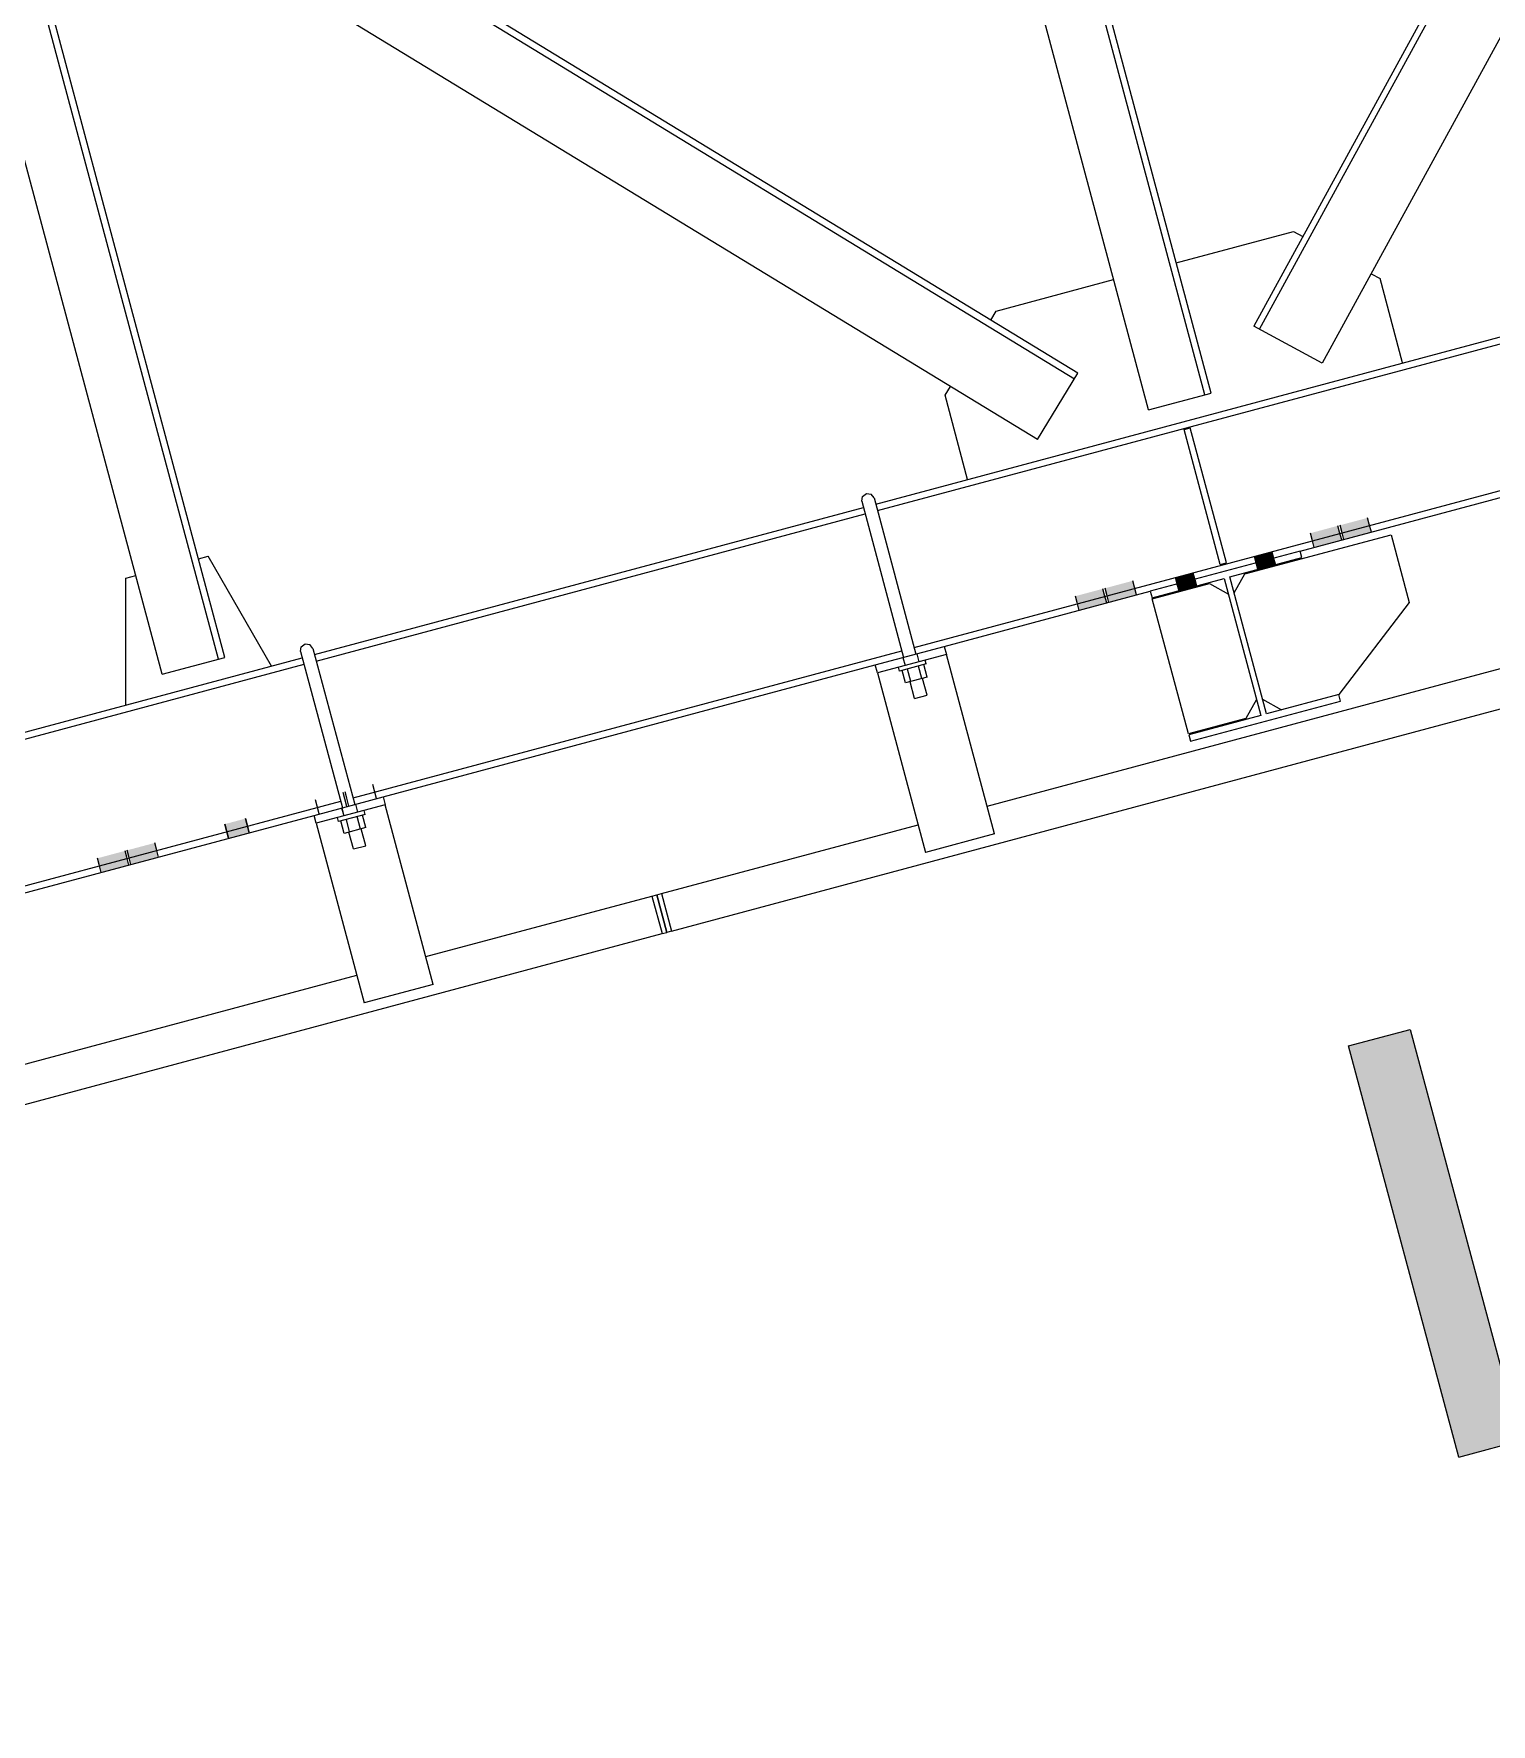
# Model space of a CAD drawing. Header units: millimetres. Extents: x -753 to 90, y 56274 to 56868.
# Drawn here: x -546.14 to -517.6, y 56653.2 to 56686.3 of the extents above; entities that cross this region are included whole.
import ezdxf

# ---------------------------------------------------------------- set-up
doc = ezdxf.new("R2010")
doc.units = ezdxf.units.MM
doc.linetypes.add('XKITLINE00', pattern=[0])
doc.linetypes.add('XKITLINE02', pattern=[4, 2, -2])
for name, color, linetype, lineweight in [('Corte', 7, 'Continuous', 0), ('Parafuso', 3, 'Continuous', 0), ('Peça', 2, 'Continuous', 0)]:
    doc.layers.add(name, color=color, linetype=linetype, lineweight=lineweight)

# ---------------------------------------------------------------- blocks, each defined once
blk = doc.blocks.new('*A507')
at = {"layer": 'Peça', "color": 1, "linetype": 'XKITLINE00', "lineweight": 0}
for p, q in [((-522.423, 56675.723), (-519.562, 56676.489)), ((-519.562, 56676.489), (-519.207, 56675.164)), ((-522.635, 56675.356), (-522.423, 56675.723)), ((-519.207, 56675.164), (-520.587, 56673.362)), ((-522.077, 56673.273), (-521.71, 56673.061))]:
    blk.add_line(p, q, dxfattribs=at)
blk = doc.blocks.new('*A547')
at = {"layer": 'Peça', "color": 1, "linetype": 'XKITLINE00', "lineweight": 0}
for p, q in [((-523.616, 56678.55), (-523.495, 56678.583)), ((-522.908, 56675.908), (-523.616, 56678.55)), ((-522.786, 56675.94), (-523.495, 56678.583)), ((-522.908, 56675.908), (-522.786, 56675.94))]:
    blk.add_line(p, q, dxfattribs=at)
blk = doc.blocks.new('*A548')
at = {"layer": 'Peça', "color": 1, "linetype": 'XKITLINE00', "lineweight": 0}
for p, q in [((-524.237, 56675.237), (-523.114, 56675.538)), ((-523.114, 56675.538), (-522.747, 56675.326)), ((-523.529, 56672.594), (-524.237, 56675.237)), ((-522.194, 56673.262), (-522.406, 56672.895)), ((-522.406, 56672.895), (-523.529, 56672.594))]:
    blk.add_line(p, q, dxfattribs=at)
blk = doc.blocks.new('*A553')
at = {"layer": 'Parafuso'}
for points in [[(-521.895, 56676.158), (-521.861, 56676.031), (-522.209, 56675.937), (-522.243, 56676.065)], [(-521.895, 56676.158), (-521.861, 56676.031), (-522.209, 56675.937), (-522.243, 56676.065)], [(-521.861, 56676.031), (-521.827, 56675.903), (-522.175, 56675.81), (-522.209, 56675.938)], [(-521.861, 56676.031), (-521.827, 56675.903), (-522.175, 56675.81), (-522.209, 56675.938)], [(-523.441, 56675.744), (-523.407, 56675.617), (-523.755, 56675.523), (-523.789, 56675.651)], [(-523.441, 56675.744), (-523.407, 56675.617), (-523.755, 56675.523), (-523.789, 56675.651)], [(-523.407, 56675.617), (-523.373, 56675.489), (-523.72, 56675.396), (-523.755, 56675.524)], [(-523.407, 56675.617), (-523.373, 56675.489), (-523.72, 56675.396), (-523.755, 56675.524)]]:
    blk.add_hatch(color=7, dxfattribs=at).paths.add_polyline_path(points, flags=17)
at = {"layer": 'Parafuso', "color": 7, "linetype": 'XKITLINE00', "lineweight": 0}
for p, q in [((-521.895, 56676.158), (-521.861, 56676.031)), ((-521.895, 56676.158), (-521.861, 56676.031)), ((-522.243, 56676.065), (-522.209, 56675.937)), ((-522.243, 56676.065), (-522.209, 56675.937)), ((-522.209, 56675.938), (-522.175, 56675.81)), ((-522.209, 56675.938), (-522.175, 56675.81)), ((-521.861, 56676.031), (-521.827, 56675.903)), ((-521.861, 56676.031), (-521.827, 56675.903)), ((-523.789, 56675.651), (-523.755, 56675.523)), ((-523.789, 56675.651), (-523.755, 56675.523)), ((-523.755, 56675.524), (-523.72, 56675.396)), ((-523.755, 56675.524), (-523.72, 56675.396)), ((-523.441, 56675.744), (-523.407, 56675.617)), ((-523.441, 56675.744), (-523.407, 56675.617)), ((-523.407, 56675.617), (-523.373, 56675.489)), ((-523.407, 56675.617), (-523.373, 56675.489))]:
    blk.add_line(p, q, dxfattribs=at)
blk = doc.blocks.new('*A554')
at = {"layer": 'Parafuso'}
for points in [[(-521.895, 56676.158), (-521.861, 56676.031), (-522.209, 56675.937), (-522.243, 56676.065)], [(-521.895, 56676.158), (-521.861, 56676.031), (-522.209, 56675.937), (-522.243, 56676.065)], [(-521.861, 56676.031), (-521.827, 56675.903), (-522.175, 56675.81), (-522.209, 56675.938)], [(-521.861, 56676.031), (-521.827, 56675.903), (-522.175, 56675.81), (-522.209, 56675.938)], [(-523.441, 56675.744), (-523.407, 56675.617), (-523.755, 56675.523), (-523.789, 56675.651)], [(-523.441, 56675.744), (-523.407, 56675.617), (-523.755, 56675.523), (-523.789, 56675.651)], [(-523.407, 56675.617), (-523.373, 56675.489), (-523.72, 56675.396), (-523.755, 56675.524)], [(-523.407, 56675.617), (-523.373, 56675.489), (-523.72, 56675.396), (-523.755, 56675.524)]]:
    blk.add_hatch(color=7, dxfattribs=at).paths.add_polyline_path(points, flags=17)
at = {"layer": 'Parafuso', "color": 7, "linetype": 'XKITLINE00', "lineweight": 0}
for p, q in [((-521.895, 56676.158), (-521.861, 56676.031)), ((-521.895, 56676.158), (-521.861, 56676.031)), ((-522.243, 56676.065), (-522.209, 56675.937)), ((-522.243, 56676.065), (-522.209, 56675.937)), ((-522.209, 56675.938), (-522.175, 56675.81)), ((-522.209, 56675.938), (-522.175, 56675.81)), ((-521.861, 56676.031), (-521.827, 56675.903)), ((-521.861, 56676.031), (-521.827, 56675.903)), ((-523.789, 56675.651), (-523.755, 56675.523)), ((-523.789, 56675.651), (-523.755, 56675.523)), ((-523.755, 56675.524), (-523.72, 56675.396)), ((-523.755, 56675.524), (-523.72, 56675.396)), ((-523.441, 56675.744), (-523.407, 56675.617)), ((-523.441, 56675.744), (-523.407, 56675.617)), ((-523.407, 56675.617), (-523.373, 56675.489)), ((-523.407, 56675.617), (-523.373, 56675.489))]:
    blk.add_line(p, q, dxfattribs=at)
blk = doc.blocks.new('*A558')
at = {"layer": 'Peça', "color": 1, "linetype": 'XKITLINE00', "lineweight": 0}
for p, q in [((-521.34, 56676.171), (-524.276, 56675.384)), ((-521.306, 56676.043), (-521.34, 56676.171)), ((-522.718, 56675.665), (-521.306, 56676.043)), ((-524.242, 56675.256), (-522.83, 56675.635)), ((-522.83, 56675.635), (-522.111, 56672.953)), ((-521.999, 56672.983), (-522.718, 56675.665)), ((-524.276, 56675.384), (-524.242, 56675.256)), ((-523.49, 56672.447), (-520.553, 56673.234)), ((-520.587, 56673.362), (-521.999, 56672.983)), ((-520.553, 56673.234), (-520.587, 56673.362)), ((-522.111, 56672.953), (-523.524, 56672.575)), ((-523.524, 56672.575), (-523.49, 56672.447))]:
    blk.add_line(p, q, dxfattribs=at)
blk = doc.blocks.new('*A626')
at = {"layer": 'Peça', "color": 1, "linetype": 'XKITLINE00', "lineweight": 0}
for p, q in [((-529.653, 56677.09), (-510.576, 56682.202)), ((-529.619, 56676.963), (-510.542, 56682.074)), ((-528.9, 56674.281), (-509.823, 56679.393)), ((-521.34, 56676.17), (-510.344, 56679.117)), ((-540.645, 56674.145), (-529.894, 56677.026)), ((-540.611, 56674.017), (-529.86, 56676.898)), ((-528.311, 56674.303), (-524.276, 56675.384)), ((-539.892, 56671.336), (-529.142, 56674.217)), ((-556.719, 56669.838), (-540.887, 56674.08)), ((-556.684, 56669.711), (-540.852, 56673.953)), ((-539.303, 56671.357), (-529.663, 56673.94)), ((-555.966, 56667.029), (-540.134, 56671.271)), ((-555.376, 56667.051), (-540.655, 56670.995))]:
    blk.add_line(p, q, dxfattribs=at)
blk = doc.blocks.new('*A642')
at = {"layer": 'Peça', "color": 1, "linetype": 'XKITLINE00', "lineweight": 0}
for p, q in [((-478.275, 56684.357), (-476.081, 56684.945)), ((-476.081, 56684.945), (-475.884, 56684.209)), ((-533.655, 56668.729), (-475.884, 56684.209)), ((-508.154, 56676.351), (-479.628, 56683.994)), ((-527.473, 56671.175), (-509.506, 56675.989)), ((-533.853, 56669.465), (-528.825, 56670.813)), ((-533.853, 56669.465), (-533.655, 56668.729))]:
    blk.add_line(p, q, dxfattribs=at)
blk = doc.blocks.new('*A729')
at = {"layer": 'Peça', "color": 1, "linetype": 'XKITLINE00', "lineweight": 0}
for p, q in [((-548.061, 56690.296), (-546.834, 56690.625)), ((-542.526, 56674.055), (-546.957, 56690.592)), ((-542.403, 56674.088), (-546.834, 56690.625)), ((-543.63, 56673.759), (-548.061, 56690.296)), ((-543.63, 56673.759), (-542.403, 56674.088))]:
    blk.add_line(p, q, dxfattribs=at)
blk = doc.blocks.new('*A732')
at = {"layer": 'Peça', "color": 1, "linetype": 'XKITLINE00', "lineweight": 0}
for p, q in [((-545.453, 56689.905), (-544.661, 56691.207)), ((-544.727, 56691.099), (-525.759, 56679.546)), ((-525.693, 56679.655), (-544.661, 56691.207)), ((-526.485, 56678.353), (-545.453, 56689.905)), ((-526.485, 56678.353), (-525.693, 56679.655))]:
    blk.add_line(p, q, dxfattribs=at)
blk = doc.blocks.new('*A733')
at = {"layer": 'Peça', "color": 1, "linetype": 'XKITLINE00', "lineweight": 0}
for p, q in [((-511.598, 56700.066), (-522.249, 56680.577)), ((-522.137, 56680.517), (-511.486, 56700.005)), ((-510.26, 56699.335), (-511.598, 56700.066)), ((-510.26, 56699.335), (-520.911, 56679.847)), ((-520.911, 56679.847), (-522.249, 56680.577))]:
    blk.add_line(p, q, dxfattribs=at)
blk = doc.blocks.new('*A835')
at = {"layer": 'Peça', "color": 1, "linetype": 'XKITLINE00', "lineweight": 0}
for p, q in [((-538.465, 56668.23), (-534.037, 56669.416)), ((-534.037, 56669.416), (-533.839, 56668.68)), ((-591.611, 56653.201), (-533.839, 56668.68)), ((-554.538, 56663.923), (-539.817, 56667.867)), ((-585.428, 56655.646), (-555.891, 56663.561)), ((-591.808, 56653.937), (-586.781, 56655.284)), ((-591.808, 56653.937), (-591.611, 56653.201))]:
    blk.add_line(p, q, dxfattribs=at)
blk = doc.blocks.new('*A859')
at = {"layer": 'Parafuso'}
for points in [[(-525.711, 56675.165), (-525.744, 56675.288), (-525.204, 56675.432), (-525.171, 56675.31)], [(-525.13, 56675.321), (-525.163, 56675.443), (-524.622, 56675.588), (-524.589, 56675.466)], [(-525.089, 56675.166), (-525.13, 56675.321), (-524.589, 56675.466), (-524.548, 56675.311)], [(-525.67, 56675.01), (-525.711, 56675.165), (-525.171, 56675.31), (-525.129, 56675.155)]]:
    blk.add_hatch(color=7, dxfattribs=at).paths.add_polyline_path(points, flags=17)
at = {"layer": 'Parafuso', "color": 7, "linetype": 'XKITLINE00', "lineweight": 0}
for p, q in [((-525.171, 56675.31), (-525.204, 56675.432)), ((-525.13, 56675.321), (-525.163, 56675.443)), ((-524.589, 56675.466), (-524.622, 56675.588)), ((-524.548, 56675.311), (-524.589, 56675.466)), ((-525.711, 56675.165), (-525.744, 56675.288)), ((-525.67, 56675.01), (-525.711, 56675.165)), ((-525.129, 56675.155), (-525.171, 56675.31)), ((-525.089, 56675.166), (-525.13, 56675.321))]:
    blk.add_line(p, q, dxfattribs=at)
blk = doc.blocks.new('*A860')
at = {"layer": 'Parafuso'}
for points in [[(-544.864, 56670.033), (-544.897, 56670.156), (-544.356, 56670.301), (-544.323, 56670.178)], [(-544.822, 56669.879), (-544.864, 56670.033), (-544.323, 56670.178), (-544.282, 56670.023)], [(-544.283, 56670.189), (-544.315, 56670.312), (-543.775, 56670.456), (-543.742, 56670.334)], [(-544.241, 56670.034), (-544.283, 56670.189), (-543.742, 56670.334), (-543.7, 56670.179)]]:
    blk.add_hatch(color=7, dxfattribs=at).paths.add_polyline_path(points, flags=17)
at = {"layer": 'Parafuso', "color": 7, "linetype": 'XKITLINE00', "lineweight": 0}
for p, q in [((-544.864, 56670.033), (-544.897, 56670.156)), ((-544.323, 56670.178), (-544.356, 56670.301)), ((-544.282, 56670.023), (-544.323, 56670.178)), ((-544.283, 56670.189), (-544.315, 56670.312)), ((-544.241, 56670.034), (-544.283, 56670.189)), ((-543.742, 56670.334), (-543.775, 56670.456)), ((-543.7, 56670.179), (-543.742, 56670.334)), ((-544.822, 56669.879), (-544.864, 56670.033))]:
    blk.add_line(p, q, dxfattribs=at)
blk = doc.blocks.new('*A871')
at = {"layer": 'Parafuso'}
for points in [[(-542.371, 56670.701), (-542.404, 56670.824), (-541.998, 56670.933), (-541.965, 56670.81)], [(-542.371, 56670.701), (-542.404, 56670.824), (-541.998, 56670.933), (-541.965, 56670.81)], [(-542.329, 56670.547), (-542.371, 56670.701), (-541.965, 56670.81), (-541.924, 56670.655)], [(-542.329, 56670.547), (-542.371, 56670.701), (-541.965, 56670.81), (-541.924, 56670.655)]]:
    blk.add_hatch(color=7, dxfattribs=at).paths.add_polyline_path(points, flags=17)
at = {"layer": 'Parafuso', "color": 7, "linetype": 'XKITLINE00', "lineweight": 0}
for p, q in [((-542.371, 56670.701), (-542.404, 56670.824)), ((-542.371, 56670.701), (-542.404, 56670.824)), ((-541.965, 56670.81), (-541.998, 56670.933)), ((-541.965, 56670.81), (-541.998, 56670.933)), ((-541.924, 56670.655), (-541.965, 56670.81)), ((-541.924, 56670.655), (-541.965, 56670.81)), ((-542.329, 56670.547), (-542.371, 56670.701)), ((-542.329, 56670.547), (-542.371, 56670.701))]:
    blk.add_line(p, q, dxfattribs=at)
blk = doc.blocks.new('*A872')
at = {"layer": 'Parafuso'}
for points in [[(-542.371, 56670.701), (-542.404, 56670.824), (-541.998, 56670.933), (-541.965, 56670.81)], [(-542.371, 56670.701), (-542.404, 56670.824), (-541.998, 56670.933), (-541.965, 56670.81)], [(-542.329, 56670.547), (-542.371, 56670.701), (-541.965, 56670.81), (-541.924, 56670.655)], [(-542.329, 56670.547), (-542.371, 56670.701), (-541.965, 56670.81), (-541.924, 56670.655)]]:
    blk.add_hatch(color=7, dxfattribs=at).paths.add_polyline_path(points, flags=17)
at = {"layer": 'Parafuso', "color": 7, "linetype": 'XKITLINE00', "lineweight": 0}
for p, q in [((-542.404, 56670.824), (-542.371, 56670.701)), ((-542.404, 56670.824), (-542.371, 56670.701)), ((-541.998, 56670.933), (-541.965, 56670.81)), ((-541.998, 56670.933), (-541.965, 56670.81)), ((-541.965, 56670.81), (-541.924, 56670.655)), ((-541.965, 56670.81), (-541.924, 56670.655)), ((-542.371, 56670.701), (-542.329, 56670.547)), ((-542.371, 56670.701), (-542.329, 56670.547))]:
    blk.add_line(p, q, dxfattribs=at)
blk = doc.blocks.new('*A875')
at = {"layer": 'Parafuso'}
for points in [[(-520.02, 56676.821), (-519.987, 56676.699), (-520.528, 56676.554), (-520.561, 56676.676)], [(-520.602, 56676.666), (-520.569, 56676.543), (-521.109, 56676.398), (-521.142, 56676.521)], [(-520.569, 56676.543), (-520.527, 56676.388), (-521.068, 56676.243), (-521.109, 56676.398)], [(-519.987, 56676.699), (-519.946, 56676.544), (-520.487, 56676.399), (-520.528, 56676.554)]]:
    blk.add_hatch(color=7, dxfattribs=at).paths.add_polyline_path(points, flags=17)
at = {"layer": 'Parafuso', "color": 7, "linetype": 'XKITLINE00', "lineweight": 0}
for p, q in [((-519.987, 56676.699), (-520.02, 56676.821)), ((-521.109, 56676.398), (-521.142, 56676.521)), ((-520.569, 56676.543), (-520.602, 56676.666)), ((-520.527, 56676.388), (-520.569, 56676.543)), ((-520.528, 56676.554), (-520.561, 56676.676)), ((-520.487, 56676.399), (-520.528, 56676.554)), ((-519.946, 56676.544), (-519.987, 56676.699)), ((-521.068, 56676.243), (-521.109, 56676.398))]:
    blk.add_line(p, q, dxfattribs=at)
blk = doc.blocks.new('*A876')
at = {"layer": 'Parafuso', "color": 7, "linetype": 'XKITLINE02', "lineweight": 0}
for p, q in [((-539.472, 56671.478), (-539.505, 56671.601)), ((-539.431, 56671.323), (-539.472, 56671.478)), ((-540.594, 56671.177), (-540.627, 56671.3)), ((-540.553, 56671.023), (-540.594, 56671.177)), ((-540.053, 56671.322), (-540.086, 56671.445)), ((-540.012, 56671.168), (-540.053, 56671.322)), ((-540.013, 56671.333), (-540.046, 56671.456)), ((-539.971, 56671.178), (-540.013, 56671.333))]:
    blk.add_line(p, q, dxfattribs=at)
blk = doc.blocks.new('*A879')
at = {"layer": 'Peça', "color": 1, "linetype": 'XKITLINE00', "lineweight": 0}
for p, q in [((-542.921, 56676.02), (-542.728, 56676.072)), ((-541.486, 56673.92), (-542.728, 56676.072)), ((-544.341, 56675.639), (-544.148, 56675.691)), ((-544.341, 56673.155), (-544.341, 56675.639))]:
    blk.add_line(p, q, dxfattribs=at)
blk = doc.blocks.new('*A892')
at = {"layer": 'Peça', "color": 1, "linetype": 'XKITLINE00', "lineweight": 0}
for p, q in [((-523.768, 56681.814), (-521.469, 56682.43)), ((-521.469, 56682.43), (-521.289, 56682.332)), ((-527.294, 56680.869), (-524.995, 56681.486)), ((-519.952, 56681.602), (-519.777, 56681.506)), ((-519.334, 56679.855), (-519.777, 56681.506)), ((-527.401, 56680.695), (-527.294, 56680.869)), ((-528.297, 56679.223), (-528.193, 56679.393)), ((-527.855, 56677.572), (-528.297, 56679.223))]:
    blk.add_line(p, q, dxfattribs=at)
blk = doc.blocks.new('*A893')
at = {"layer": 'Peça', "color": 1, "linetype": 'XKITLINE00', "lineweight": 0}
for p, q in [((-528.742, 56695.472), (-527.516, 56695.801)), ((-523.208, 56679.231), (-527.638, 56695.768)), ((-523.085, 56679.264), (-527.516, 56695.801)), ((-524.312, 56678.935), (-528.742, 56695.472)), ((-524.312, 56678.935), (-523.085, 56679.264))]:
    blk.add_line(p, q, dxfattribs=at)
blk = doc.blocks.new('*A1162')
at = {"layer": 'Peça', "color": 1, "linetype": 'XKITLINE00', "lineweight": 0}
for p, q in [((-540.064, 56670.642), (-540.13, 56670.888)), ((-539.958, 56670.671), (-540.023, 56670.916)), ((-539.745, 56670.728), (-539.811, 56670.973)), ((-539.639, 56670.756), (-539.705, 56671.002)), ((-539.639, 56670.756), (-540.064, 56670.642))]:
    blk.add_line(p, q, dxfattribs=at)
blk = doc.blocks.new('*A1163')
at = {"layer": 'Peça', "color": 1, "linetype": 'XKITLINE00', "lineweight": 0}
for p, q in [((-540.178, 56670.875), (-540.199, 56670.952)), ((-539.656, 56671.014), (-540.178, 56670.875)), ((-539.656, 56671.014), (-539.677, 56671.092))]:
    blk.add_line(p, q, dxfattribs=at)
blk = doc.blocks.new('*A1164')
at = {"layer": 'Peça', "color": 1, "linetype": 'XKITLINE00', "lineweight": 0}
for p, q in [((-540.919, 56674.201), (-540.907, 56674.296)), ((-540.919, 56674.201), (-540.1, 56671.144)), ((-540.907, 56674.296), (-540.831, 56674.354)), ((-540.831, 56674.354), (-540.736, 56674.342)), ((-540.678, 56674.266), (-540.736, 56674.342)), ((-540.678, 56674.266), (-539.858, 56671.209)), ((-539.884, 56670.338), (-539.972, 56670.667)), ((-539.642, 56670.402), (-539.731, 56670.732)), ((-539.884, 56670.338), (-539.642, 56670.402))]:
    blk.add_line(p, q, dxfattribs=at)
blk = doc.blocks.new('*A1165')
at = {"layer": 'Peça', "color": 1, "linetype": 'XKITLINE00', "lineweight": 0}
for p, q in [((-529.071, 56673.588), (-529.137, 56673.833)), ((-528.965, 56673.616), (-529.031, 56673.861)), ((-528.753, 56673.673), (-528.819, 56673.918)), ((-528.647, 56673.701), (-528.712, 56673.947)), ((-528.647, 56673.701), (-529.071, 56673.588))]:
    blk.add_line(p, q, dxfattribs=at)
blk = doc.blocks.new('*A1166')
at = {"layer": 'Peça', "color": 1, "linetype": 'XKITLINE00', "lineweight": 0}
for p, q in [((-529.186, 56673.82), (-529.206, 56673.897)), ((-528.664, 56673.96), (-529.186, 56673.82)), ((-528.664, 56673.96), (-528.685, 56674.037))]:
    blk.add_line(p, q, dxfattribs=at)
blk = doc.blocks.new('*A1167')
at = {"layer": 'Peça', "color": 1, "linetype": 'XKITLINE00', "lineweight": 0}
for p, q in [((-529.927, 56677.147), (-529.914, 56677.241)), ((-529.927, 56677.147), (-529.108, 56674.089)), ((-529.914, 56677.241), (-529.838, 56677.3)), ((-529.838, 56677.3), (-529.744, 56677.287)), ((-529.685, 56677.211), (-529.744, 56677.287)), ((-529.685, 56677.211), (-528.866, 56674.154)), ((-528.892, 56673.283), (-528.98, 56673.612)), ((-528.65, 56673.348), (-528.738, 56673.677)), ((-528.892, 56673.283), (-528.65, 56673.348))]:
    blk.add_line(p, q, dxfattribs=at)
blk = doc.blocks.new('*A1168')
at = {"layer": 'Parafuso', "color": 7, "linetype": 'XKITLINE02', "lineweight": 0}
for p, q in [((-540.115, 56671.14), (-540.073, 56670.986)), ((-539.844, 56671.213), (-539.803, 56671.058))]:
    blk.add_line(p, q, dxfattribs=at)
blk = doc.blocks.new('*A1169')
at = {"layer": 'Parafuso', "color": 7, "linetype": 'XKITLINE02', "lineweight": 0}
for p, q in [((-528.852, 56674.158), (-528.81, 56674.003)), ((-529.122, 56674.085), (-529.081, 56673.931))]:
    blk.add_line(p, q, dxfattribs=at)
blk = doc.blocks.new('*A1170')
at = {"layer": 'Peça', "color": 1, "linetype": 'XKITLINE00', "lineweight": 0}
for p, q in [((-529.663, 56673.94), (-528.311, 56674.303)), ((-528.269, 56674.148), (-529.622, 56673.786)), ((-528.311, 56674.303), (-528.269, 56674.148)), ((-527.327, 56670.632), (-528.269, 56674.148)), ((-529.622, 56673.786), (-529.663, 56673.94)), ((-529.622, 56673.786), (-528.68, 56670.27)), ((-527.327, 56670.632), (-528.68, 56670.27))]:
    blk.add_line(p, q, dxfattribs=at)
blk = doc.blocks.new('*A1172')
at = {"layer": 'Peça', "color": 1, "linetype": 'XKITLINE00', "lineweight": 0}
for p, q in [((-534.037, 56669.416), (-533.945, 56669.441)), ((-533.945, 56669.441), (-533.747, 56668.705)), ((-533.839, 56668.68), (-533.747, 56668.705))]:
    blk.add_line(p, q, dxfattribs=at)
blk = doc.blocks.new('*A1173')
at = {"layer": 'Peça', "color": 1, "linetype": 'XKITLINE00', "lineweight": 0}
for p, q in [((-540.655, 56670.995), (-539.303, 56671.358)), ((-539.262, 56671.203), (-540.614, 56670.841)), ((-539.303, 56671.358), (-539.262, 56671.203)), ((-538.32, 56667.687), (-539.262, 56671.203)), ((-540.614, 56670.841), (-540.655, 56670.995)), ((-540.614, 56670.841), (-539.672, 56667.325)), ((-538.32, 56667.687), (-539.672, 56667.325))]:
    blk.add_line(p, q, dxfattribs=at)
blk = doc.blocks.new('*A1174')
at = {"layer": 'Parafuso', "color": 7, "linetype": 'XKITLINE02', "lineweight": 0}
for p, q in [((-540.114, 56671.14), (-540.073, 56670.986)), ((-539.844, 56671.213), (-539.802, 56671.058))]:
    blk.add_line(p, q, dxfattribs=at)
blk = doc.blocks.new('*A1175')
at = {"layer": 'Parafuso', "color": 7, "linetype": 'XKITLINE02', "lineweight": 0}
for p, q in [((-528.852, 56674.158), (-528.81, 56674.003)), ((-529.122, 56674.085), (-529.081, 56673.931))]:
    blk.add_line(p, q, dxfattribs=at)
blk = doc.blocks.new('*A1176')
at = {"layer": 'Peça', "color": 1, "linetype": 'XKITLINE00', "lineweight": 0}
for p, q in [((-533.945, 56669.441), (-533.853, 56669.465)), ((-533.747, 56668.705), (-533.945, 56669.441)), ((-533.655, 56668.729), (-533.747, 56668.705))]:
    blk.add_line(p, q, dxfattribs=at)
blk = doc.blocks.new('*A2187')
at = {"layer": 'Corte'}
for points in [[(-519.186, 56666.805), (-517.029, 56658.755), (-520.393, 56666.481)], [(-517.029, 56658.755), (-518.236, 56658.432), (-520.393, 56666.481)]]:
    blk.add_hatch(color=6, dxfattribs=at).paths.add_polyline_path(points, flags=17)
at = {"layer": 'Corte', "color": 6, "linetype": 'XKITLINE00', "lineweight": 0}
for p, q in [((-520.393, 56666.481), (-519.186, 56666.805)), ((-519.186, 56666.805), (-517.029, 56658.755)), ((-518.236, 56658.432), (-520.393, 56666.481)), ((-518.236, 56658.432), (-513.407, 56659.726))]:
    blk.add_line(p, q, dxfattribs=at)

msp = doc.modelspace()

# ---------------------------------------------------------------- block references
at = {"lineweight": 0}
for name in ['*A626', '*A733', '*A893', '*A732', '*A729', '*A642', '*A892', '*A547', '*A1167', '*A875', '*A507', '*A558', '*A553', '*A554', '*A879', '*A859', '*A548', '*A1164', '*A1170', '*A1169', '*A1175', '*A1166', '*A1165', '*A876', '*A1173', '*A1168', '*A1174', '*A871', '*A872', '*A1163', '*A1162', '*A860', '*A835', '*A1172', '*A1176']:
    msp.add_blockref(name, (0, 0), dxfattribs=at)
at = {"layer": 'Corte', "lineweight": 0}
msp.add_blockref('*A2187', (0, 0), dxfattribs=at)

doc.saveas('drawing.dxf')
